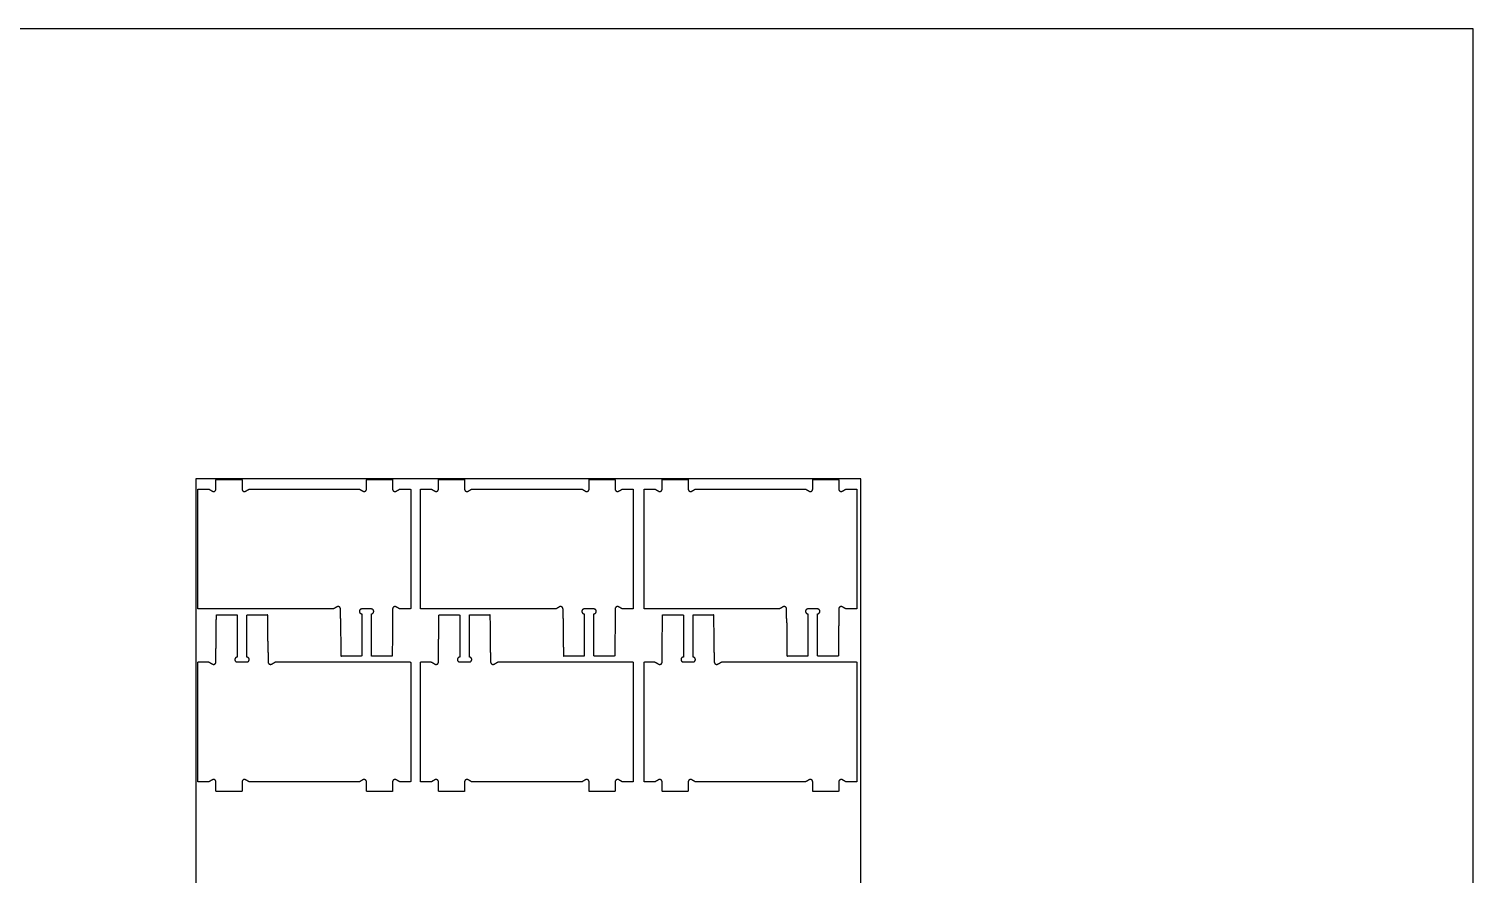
# Model space of a CAD drawing. Header units: millimetres. Extents: x -7898 to 5704, y -3753 to 2864.
# Drawn here: x 2990 to 5704, y 1275 to 2864 of the extents above; entities that cross this region are included whole.
import ezdxf

# ---------------------------------------------------------------- set-up
doc = ezdxf.new("R2010")
doc.units = ezdxf.units.MM
doc.header["$MEASUREMENT"] = 0
doc.layers.add('Default', color=18, linetype='Continuous', true_color=0x000000)
doc.layers.add('Layer 02', color=1, linetype='Continuous', true_color=0xff0000)

msp = doc.modelspace()

# ---------------------------------------------------------------- linework, layer by layer
at = {"layer": 'Default'}
for points, weights in [([(3341.3, 2015.5, -0.3), (3341.3, 2016.5, -0.3), (3342.3, 2016.5, -0.3)], [1, 0.707106781187, 1]), ([(3389.3, 2016.5, -0.3), (3390.3, 2016.5, -0.3), (3390.3, 2015.5, -0.3)], [1, 0.707106781185, 1]), ([(3624.3, 2015.5, -0.3), (3624.3, 2016.5, -0.3), (3625.3, 2016.5, -0.3)], [1, 0.707106781184, 1]), ([(3672.3, 2016.5, -0.3), (3673.3, 2016.5, -0.3), (3673.3, 2015.5, -0.3)], [1, 0.707106781186, 1]), ([(3759.6, 2015.5, -0.3), (3759.6, 2016.5, -0.3), (3760.6, 2016.5, -0.3)], [1, 0.707106781187, 1]), ([(3807.6, 2016.5, -0.3), (3808.6, 2016.5, -0.3), (3808.6, 2015.5, -0.3)], [1, 0.707106781185, 1]), ([(4042.6, 2015.5, -0.3), (4042.6, 2016.5, -0.3), (4043.6, 2016.5, -0.3)], [1, 0.707106781184, 1]), ([(4090.6, 2016.5, -0.3), (4091.6, 2016.5, -0.3), (4091.6, 2015.5, -0.3)], [1, 0.707106781186, 1]), ([(4179.9, 2015.5, -0.3), (4179.9, 2016.5, -0.3), (4180.9, 2016.5, -0.3)], [1, 0.707106781187, 1]), ([(4227.9, 2016.5, -0.3), (4228.9, 2016.5, -0.3), (4228.9, 2015.5, -0.3)], [1, 0.707106781185, 1]), ([(4462.9, 2015.5, -0.3), (4462.9, 2016.5, -0.3), (4463.9, 2016.5, -0.3)], [1, 0.707106781184, 1]), ([(4510.9, 2016.5, -0.3), (4511.9, 2016.5, -0.3), (4511.9, 2015.5, -0.3)], [1, 0.707106781186, 1]), ([(3307.3, 1997.5, -0.3), (3307.3, 1998.5, -0.3), (3308.3, 1998.5, -0.3)], [1, 0.707106781188, 1]), ([(3327.6, 1998.5, -0.3), (3327.8, 1998.5, -0.3), (3328.1, 1998.4, -0.3)], [1, 0.966019737263, 1]), ([(3403.6, 1998.4, -0.3), (3403.9, 1998.5, -0.3), (3404.1, 1998.5, -0.3)], [1, 0.966019746826, 1]), ([(3610.6, 1998.5, -0.3), (3610.8, 1998.5, -0.3), (3611.1, 1998.4, -0.3)], [1, 0.966019744166, 1]), ([(3686.6, 1998.4, -0.3), (3686.9, 1998.5, -0.3), (3687.1, 1998.5, -0.3)], [1, 0.966019736491, 1]), ([(3706.3, 1998.5, -0.3), (3707.3, 1998.5, -0.3), (3707.3, 1997.5, -0.3)], [1, 0.707106781186, 1]), ([(3725.6, 1997.5, -0.3), (3725.6, 1998.5, -0.3), (3726.6, 1998.5, -0.3)], [1, 0.707106781188, 1]), ([(3745.9, 1998.5, -0.3), (3746.1, 1998.5, -0.3), (3746.4, 1998.4, -0.3)], [1, 0.966019737263, 1]), ([(3821.9, 1998.4, -0.3), (3822.1, 1998.5, -0.3), (3822.4, 1998.5, -0.3)], [1, 0.966019746826, 1]), ([(4028.9, 1998.5, -0.3), (4029.1, 1998.5, -0.3), (4029.4, 1998.4, -0.3)], [1, 0.966019744166, 1]), ([(4104.9, 1998.4, -0.3), (4105.1, 1998.5, -0.3), (4105.4, 1998.5, -0.3)], [1, 0.966019736491, 1]), ([(4124.6, 1998.5, -0.3), (4125.6, 1998.5, -0.3), (4125.6, 1997.5, -0.3)], [1, 0.707106781186, 1]), ([(4145.9, 1997.5, -0.3), (4145.9, 1998.5, -0.3), (4146.9, 1998.5, -0.3)], [1, 0.707106781188, 1]), ([(4166.1, 1998.5, -0.3), (4166.4, 1998.5, -0.3), (4166.6, 1998.4, -0.3)], [1, 0.966019737263, 1]), ([(4242.2, 1998.4, -0.3), (4242.4, 1998.5, -0.3), (4242.7, 1998.5, -0.3)], [1, 0.966019746826, 1]), ([(4449.1, 1998.5, -0.3), (4449.4, 1998.5, -0.3), (4449.6, 1998.4, -0.3)], [1, 0.966019744166, 1]), ([(4525.2, 1998.4, -0.3), (4525.4, 1998.5, -0.3), (4525.7, 1998.5, -0.3)], [1, 0.966019736491, 1]), ([(4544.9, 1998.5, -0.3), (4545.9, 1998.5, -0.3), (4545.9, 1997.5, -0.3)], [1, 0.707106781186, 1]), ([(3308.3, 1773.1, -0.3), (3307.3, 1773.1, -0.3), (3307.3, 1774.1, -0.3)], [1, 0.707106781188, 1]), ([(3562.1, 1773.2, -0.3), (3561.8, 1773.1, -0.3), (3561.6, 1773.1, -0.3)], [1, 0.966019837693, 1]), ([(3687.1, 1773.1, -0.3), (3686.9, 1773.1, -0.3), (3686.6, 1773.2, -0.3)], [1, 0.966019825209, 1]), ([(3707.3, 1774.1, -0.3), (3707.3, 1773.1, -0.3), (3706.3, 1773.1, -0.3)], [1, 0.707106781187, 1]), ([(3726.6, 1773.1, -0.3), (3725.6, 1773.1, -0.3), (3725.6, 1774.1, -0.3)], [1, 0.707106781188, 1]), ([(3980.4, 1773.2, -0.3), (3980.1, 1773.1, -0.3), (3979.9, 1773.1, -0.3)], [1, 0.966019837693, 1]), ([(4105.4, 1773.1, -0.3), (4105.1, 1773.1, -0.3), (4104.9, 1773.2, -0.3)], [1, 0.966019825209, 1]), ([(4125.6, 1774.1, -0.3), (4125.6, 1773.1, -0.3), (4124.6, 1773.1, -0.3)], [1, 0.707106781187, 1]), ([(4146.9, 1773.1, -0.3), (4145.9, 1773.1, -0.3), (4145.9, 1774.1, -0.3)], [1, 0.707106781188, 1]), ([(4400.6, 1773.2, -0.3), (4400.4, 1773.1, -0.3), (4400.1, 1773.1, -0.3)], [1, 0.966019837693, 1]), ([(4525.7, 1773.1, -0.3), (4525.4, 1773.1, -0.3), (4525.2, 1773.2, -0.3)], [1, 0.966019825209, 1]), ([(4545.9, 1774.1, -0.3), (4545.9, 1773.1, -0.3), (4544.9, 1773.1, -0.3)], [1, 0.707106781187, 1]), ([(3342.1, 1761.2, -0.3), (3342.1, 1762.2, -0.3), (3343.1, 1762.2, -0.3)], [1, 0.710800209835, 1]), ([(3380.2, 1762.2, -0.3), (3381.2, 1762.2, -0.3), (3381.2, 1761.2, -0.3)], [1, 0.707107019605, 1]), ([(3399.5, 1761.2, -0.3), (3399.5, 1762.2, -0.3), (3400.5, 1762.2, -0.3)], [1, 0.707106781187, 1]), ([(3438.6, 1761.2, -0.3), (3438.6, 1762.2, -0.3), (3437.6, 1762.2, -0.3)], [1, 0.710800209832, 1]), ([(3614.7, 1764.1, -0.3), (3615.2, 1764, -0.3), (3615.2, 1763.6, -0.3)], [1, 0.741620063285, 1]), ([(3633.5, 1763.6, -0.3), (3633.5, 1764, -0.3), (3633.9, 1764.1, -0.3)], [1.00000032687, 0.741620244096, 1.00000045007]), ([(3760.4, 1761.2, -0.3), (3760.4, 1762.2, -0.3), (3761.4, 1762.2, -0.3)], [1, 0.710800209835, 1]), ([(3798.5, 1762.2, -0.3), (3799.5, 1762.2, -0.3), (3799.5, 1761.2, -0.3)], [1, 0.707107019605, 1]), ([(3817.8, 1761.2, -0.3), (3817.8, 1762.2, -0.3), (3818.8, 1762.2, -0.3)], [1, 0.707106781187, 1]), ([(3856.9, 1761.2, -0.3), (3856.9, 1762.2, -0.3), (3855.9, 1762.2, -0.3)], [1, 0.710800209832, 1]), ([(4033, 1764.1, -0.3), (4033.5, 1764, -0.3), (4033.5, 1763.6, -0.3)], [1, 0.741620063285, 1]), ([(4051.8, 1763.6, -0.3), (4051.8, 1764, -0.3), (4052.2, 1764.1, -0.3)], [1.00000032687, 0.741620244096, 1.00000045007]), ([(4180.6, 1761.2, -0.3), (4180.7, 1762.2, -0.3), (4181.6, 1762.2, -0.3)], [1, 0.710800209835, 1]), ([(4218.8, 1762.2, -0.3), (4219.8, 1762.2, -0.3), (4219.8, 1761.2, -0.3)], [1, 0.707107019605, 1]), ([(4238.1, 1761.2, -0.3), (4238.1, 1762.2, -0.3), (4239.1, 1762.2, -0.3)], [1, 0.707106781187, 1]), ([(4277.2, 1761.2, -0.3), (4277.2, 1762.2, -0.3), (4276.2, 1762.2, -0.3)], [1, 0.710800209832, 1]), ([(4453.3, 1764.1, -0.3), (4453.8, 1764, -0.3), (4453.8, 1763.6, -0.3)], [1, 0.741620063285, 1]), ([(4472.1, 1763.6, -0.3), (4472.1, 1764, -0.3), (4472.5, 1764.1, -0.3)], [1.00000032687, 0.741620244096, 1.00000045007]), ([(3576.1, 1685.3, -0.3), (3576.1, 1684.3, -0.3), (3577.1, 1684.3, -0.3)], [1, 0.710800209832, 1]), ([(3615.2, 1685.3, -0.3), (3615.2, 1684.3, -0.3), (3614.2, 1684.3, -0.3)], [1, 0.707106781187, 1]), ([(3634.5, 1684.3, -0.3), (3633.5, 1684.3, -0.3), (3633.5, 1685.3, -0.3)], [1, 0.707107019605, 1]), ([(3672.6, 1685.3, -0.3), (3672.6, 1684.3, -0.3), (3671.6, 1684.3, -0.3)], [1, 0.710800209835, 1]), ([(3994.4, 1685.3, -0.3), (3994.4, 1684.3, -0.3), (3995.4, 1684.3, -0.3)], [1, 0.710800209832, 1]), ([(4033.5, 1685.3, -0.3), (4033.5, 1684.3, -0.3), (4032.5, 1684.3, -0.3)], [1, 0.707106781187, 1]), ([(4052.8, 1684.3, -0.3), (4051.8, 1684.3, -0.3), (4051.8, 1685.3, -0.3)], [1, 0.707107019605, 1]), ([(4090.9, 1685.3, -0.3), (4090.9, 1684.3, -0.3), (4089.9, 1684.3, -0.3)], [1, 0.710800209835, 1]), ([(4414.6, 1685.3, -0.3), (4414.7, 1684.3, -0.3), (4415.6, 1684.3, -0.3)], [1, 0.710800209832, 1]), ([(4453.8, 1685.3, -0.3), (4453.8, 1684.3, -0.3), (4452.8, 1684.3, -0.3)], [1, 0.707106781187, 1]), ([(4473.1, 1684.3, -0.3), (4472.1, 1684.3, -0.3), (4472.1, 1685.3, -0.3)], [1, 0.707107019605, 1]), ([(4511.2, 1685.3, -0.3), (4511.2, 1684.3, -0.3), (4510.2, 1684.3, -0.3)], [1, 0.710800209835, 1]), ([(3307.3, 1672.4, -0.3), (3307.3, 1673.4, -0.3), (3308.3, 1673.4, -0.3)], [1, 0.707106781187, 1]), ([(3327.6, 1673.4, -0.3), (3327.8, 1673.4, -0.3), (3328.1, 1673.3, -0.3)], [1, 0.966019825209, 1]), ([(3381.2, 1682.9, -0.3), (3381.2, 1682.5, -0.3), (3380.7, 1682.4, -0.3)], [1.00000032687, 0.741620244096, 1.00000045007]), ([(3399.9, 1682.4, -0.3), (3399.5, 1682.5, -0.3), (3399.5, 1682.9, -0.3)], [1, 0.741620063285, 1]), ([(3452.6, 1673.3, -0.3), (3452.9, 1673.4, -0.3), (3453.1, 1673.4, -0.3)], [1, 0.966019837693, 1]), ([(3706.3, 1673.4, -0.3), (3707.3, 1673.4, -0.3), (3707.3, 1672.4, -0.3)], [1, 0.707106781188, 1]), ([(3725.6, 1672.4, -0.3), (3725.6, 1673.4, -0.3), (3726.6, 1673.4, -0.3)], [1, 0.707106781187, 1]), ([(3745.9, 1673.4, -0.3), (3746.1, 1673.4, -0.3), (3746.4, 1673.3, -0.3)], [1, 0.966019825209, 1]), ([(3799.5, 1682.9, -0.3), (3799.5, 1682.5, -0.3), (3799, 1682.4, -0.3)], [1.00000032687, 0.741620244096, 1.00000045007]), ([(3818.2, 1682.4, -0.3), (3817.8, 1682.5, -0.3), (3817.8, 1682.9, -0.3)], [1, 0.741620063285, 1]), ([(3870.9, 1673.3, -0.3), (3871.1, 1673.4, -0.3), (3871.4, 1673.4, -0.3)], [1, 0.966019837693, 1]), ([(4124.6, 1673.4, -0.3), (4125.6, 1673.4, -0.3), (4125.6, 1672.4, -0.3)], [1, 0.707106781188, 1]), ([(4145.9, 1672.4, -0.3), (4145.9, 1673.4, -0.3), (4146.9, 1673.4, -0.3)], [1, 0.707106781187, 1]), ([(4166.1, 1673.4, -0.3), (4166.4, 1673.4, -0.3), (4166.6, 1673.3, -0.3)], [1, 0.966019825209, 1]), ([(4219.8, 1682.9, -0.3), (4219.8, 1682.5, -0.3), (4219.3, 1682.4, -0.3)], [1.00000032687, 0.741620244096, 1.00000045007]), ([(4238.5, 1682.4, -0.3), (4238.1, 1682.5, -0.3), (4238.1, 1682.9, -0.3)], [1, 0.741620063285, 1]), ([(4291.2, 1673.3, -0.3), (4291.4, 1673.4, -0.3), (4291.7, 1673.4, -0.3)], [1, 0.966019837693, 1]), ([(4544.9, 1673.4, -0.3), (4545.9, 1673.4, -0.3), (4545.9, 1672.4, -0.3)], [1, 0.707106781188, 1]), ([(3308.3, 1448, -0.3), (3307.3, 1448, -0.3), (3307.3, 1449, -0.3)], [1, 0.707106781186, 1]), ([(3328.1, 1448.1, -0.3), (3327.8, 1448, -0.3), (3327.6, 1448, -0.3)], [1, 0.966019736491, 1]), ([(3404.1, 1448, -0.3), (3403.9, 1448, -0.3), (3403.6, 1448.1, -0.3)], [1, 0.966019744166, 1]), ([(3611.1, 1448.1, -0.3), (3610.8, 1448, -0.3), (3610.6, 1448, -0.3)], [1, 0.966019746826, 1]), ([(3687.1, 1448, -0.3), (3686.9, 1448, -0.3), (3686.6, 1448.1, -0.3)], [1, 0.966019737263, 1]), ([(3707.3, 1449, -0.3), (3707.3, 1448, -0.3), (3706.3, 1448, -0.3)], [1, 0.707106781188, 1]), ([(3726.6, 1448, -0.3), (3725.6, 1448, -0.3), (3725.6, 1449, -0.3)], [1, 0.707106781186, 1]), ([(3746.4, 1448.1, -0.3), (3746.1, 1448, -0.3), (3745.9, 1448, -0.3)], [1, 0.966019736491, 1]), ([(3822.4, 1448, -0.3), (3822.1, 1448, -0.3), (3821.9, 1448.1, -0.3)], [1, 0.966019744166, 1]), ([(4029.4, 1448.1, -0.3), (4029.1, 1448, -0.3), (4028.9, 1448, -0.3)], [1, 0.966019746826, 1]), ([(4105.4, 1448, -0.3), (4105.1, 1448, -0.3), (4104.9, 1448.1, -0.3)], [1, 0.966019737263, 1]), ([(4125.6, 1449, -0.3), (4125.6, 1448, -0.3), (4124.6, 1448, -0.3)], [1, 0.707106781188, 1]), ([(4146.9, 1448, -0.3), (4145.9, 1448, -0.3), (4145.9, 1449, -0.3)], [1, 0.707106781186, 1]), ([(4166.6, 1448.1, -0.3), (4166.4, 1448, -0.3), (4166.1, 1448, -0.3)], [1, 0.966019736491, 1]), ([(4242.7, 1448, -0.3), (4242.4, 1448, -0.3), (4242.2, 1448.1, -0.3)], [1, 0.966019744166, 1]), ([(4449.6, 1448.1, -0.3), (4449.4, 1448, -0.3), (4449.1, 1448, -0.3)], [1, 0.966019746826, 1]), ([(4525.7, 1448, -0.3), (4525.4, 1448, -0.3), (4525.2, 1448.1, -0.3)], [1, 0.966019737263, 1]), ([(4545.9, 1449, -0.3), (4545.9, 1448, -0.3), (4544.9, 1448, -0.3)], [1, 0.707106781188, 1]), ([(3342.3, 1430, -0.3), (3341.3, 1430, -0.3), (3341.3, 1431, -0.3)], [1, 0.707106781186, 1]), ([(3390.3, 1431, -0.3), (3390.3, 1430, -0.3), (3389.3, 1430, -0.3)], [1, 0.707106781184, 1]), ([(3625.3, 1430, -0.3), (3624.3, 1430, -0.3), (3624.3, 1431, -0.3)], [1, 0.707106781185, 1]), ([(3673.3, 1431, -0.3), (3673.3, 1430, -0.3), (3672.3, 1430, -0.3)], [1, 0.707106781187, 1]), ([(3760.6, 1430, -0.3), (3759.6, 1430, -0.3), (3759.6, 1431, -0.3)], [1, 0.707106781186, 1]), ([(3808.6, 1431, -0.3), (3808.6, 1430, -0.3), (3807.6, 1430, -0.3)], [1, 0.707106781184, 1]), ([(4043.6, 1430, -0.3), (4042.6, 1430, -0.3), (4042.6, 1431, -0.3)], [1, 0.707106781185, 1]), ([(4091.6, 1431, -0.3), (4091.6, 1430, -0.3), (4090.6, 1430, -0.3)], [1, 0.707106781187, 1]), ([(4180.9, 1430, -0.3), (4179.9, 1430, -0.3), (4179.9, 1431, -0.3)], [1, 0.707106781186, 1]), ([(4228.9, 1431, -0.3), (4228.9, 1430, -0.3), (4227.9, 1430, -0.3)], [1, 0.707106781184, 1]), ([(4463.9, 1430, -0.3), (4462.9, 1430, -0.3), (4462.9, 1431, -0.3)], [1, 0.707106781185, 1]), ([(4511.9, 1431, -0.3), (4511.9, 1430, -0.3), (4510.9, 1430, -0.3)], [1, 0.707106781187, 1])]:
    msp.add_rational_spline(points, weights, degree=2, dxfattribs=at)
for points in [[(3341.3, 1998.5, -0.3), (3341.3, 2007, -0.3), (3341.3, 2015.5, -0.3)], [(3342.3, 2016.5, -0.3), (3365.8, 2016.5, -0.3), (3389.3, 2016.5, -0.3)], [(3390.3, 2015.5, -0.3), (3390.3, 2007, -0.3), (3390.3, 1998.5, -0.3)], [(3624.3, 1998.5, -0.3), (3624.3, 2007, -0.3), (3624.3, 2015.5, -0.3)], [(3625.3, 2016.5, -0.3), (3648.8, 2016.5, -0.3), (3672.3, 2016.5, -0.3)], [(3673.3, 2015.5, -0.3), (3673.3, 2007, -0.3), (3673.3, 1998.5, -0.3)], [(3759.6, 1998.5, -0.3), (3759.6, 2007, -0.3), (3759.6, 2015.5, -0.3)], [(3760.6, 2016.5, -0.3), (3784.1, 2016.5, -0.3), (3807.6, 2016.5, -0.3)], [(3808.6, 2015.5, -0.3), (3808.6, 2007, -0.3), (3808.6, 1998.5, -0.3)], [(4042.6, 1998.5, -0.3), (4042.6, 2007, -0.3), (4042.6, 2015.5, -0.3)], [(4043.6, 2016.5, -0.3), (4067.1, 2016.5, -0.3), (4090.6, 2016.5, -0.3)], [(4091.6, 2015.5, -0.3), (4091.6, 2007, -0.3), (4091.6, 1998.5, -0.3)], [(4179.9, 1998.5, -0.3), (4179.9, 2007, -0.3), (4179.9, 2015.5, -0.3)], [(4180.9, 2016.5, -0.3), (4204.4, 2016.5, -0.3), (4227.9, 2016.5, -0.3)], [(4228.9, 2015.5, -0.3), (4228.9, 2007, -0.3), (4228.9, 1998.5, -0.3)], [(4462.9, 1998.5, -0.3), (4462.9, 2007, -0.3), (4462.9, 2015.5, -0.3)], [(4463.9, 2016.5, -0.3), (4487.4, 2016.5, -0.3), (4510.9, 2016.5, -0.3)], [(4511.9, 2015.5, -0.3), (4511.9, 2007, -0.3), (4511.9, 1998.5, -0.3)], [(3307.3, 1774.1, -0.3), (3307.3, 1885.8, -0.3), (3307.3, 1997.5, -0.3)], [(3308.3, 1998.5, -0.3), (3318, 1998.5, -0.3), (3327.6, 1998.5, -0.3)], [(3328.1, 1998.4, -0.3), (3331.3, 1996.5, -0.3), (3334.6, 1994.6, -0.3)], [(3397.1, 1994.6, -0.3), (3400.4, 1996.5, -0.3), (3403.6, 1998.4, -0.3)], [(3404.1, 1998.5, -0.3), (3507.3, 1998.5, -0.3), (3610.6, 1998.5, -0.3)], [(3611.1, 1998.4, -0.3), (3614.3, 1996.5, -0.3), (3617.6, 1994.6, -0.3)], [(3680.1, 1994.6, -0.3), (3683.4, 1996.5, -0.3), (3686.6, 1998.4, -0.3)], [(3687.1, 1998.5, -0.3), (3696.7, 1998.5, -0.3), (3706.3, 1998.5, -0.3)], [(3707.3, 1997.5, -0.3), (3707.3, 1885.8, -0.3), (3707.3, 1774.1, -0.3)], [(3725.6, 1774.1, -0.3), (3725.6, 1885.8, -0.3), (3725.6, 1997.5, -0.3)], [(3726.6, 1998.5, -0.3), (3736.2, 1998.5, -0.3), (3745.9, 1998.5, -0.3)], [(3746.4, 1998.4, -0.3), (3749.6, 1996.5, -0.3), (3752.9, 1994.6, -0.3)], [(3815.4, 1994.6, -0.3), (3818.6, 1996.5, -0.3), (3821.9, 1998.4, -0.3)], [(3822.4, 1998.5, -0.3), (3925.6, 1998.5, -0.3), (4028.9, 1998.5, -0.3)], [(4029.4, 1998.4, -0.3), (4032.6, 1996.5, -0.3), (4035.9, 1994.6, -0.3)], [(4098.4, 1994.6, -0.3), (4101.6, 1996.5, -0.3), (4104.9, 1998.4, -0.3)], [(4105.4, 1998.5, -0.3), (4115, 1998.5, -0.3), (4124.6, 1998.5, -0.3)], [(4125.6, 1997.5, -0.3), (4125.6, 1885.8, -0.3), (4125.6, 1774.1, -0.3)], [(4145.9, 1774.1, -0.3), (4145.9, 1885.8, -0.3), (4145.9, 1997.5, -0.3)], [(4146.9, 1998.5, -0.3), (4156.5, 1998.5, -0.3), (4166.1, 1998.5, -0.3)], [(4166.6, 1998.4, -0.3), (4169.9, 1996.5, -0.3), (4173.2, 1994.6, -0.3)], [(4235.7, 1994.6, -0.3), (4238.9, 1996.5, -0.3), (4242.2, 1998.4, -0.3)], [(4242.7, 1998.5, -0.3), (4345.9, 1998.5, -0.3), (4449.1, 1998.5, -0.3)], [(4449.6, 1998.4, -0.3), (4452.9, 1996.5, -0.3), (4456.2, 1994.6, -0.3)], [(4518.7, 1994.6, -0.3), (4521.9, 1996.5, -0.3), (4525.2, 1998.4, -0.3)], [(4525.7, 1998.5, -0.3), (4535.3, 1998.5, -0.3), (4544.9, 1998.5, -0.3)], [(4545.9, 1997.5, -0.3), (4545.9, 1885.8, -0.3), (4545.9, 1774.1, -0.3)], [(3561.6, 1773.1, -0.3), (3435, 1773.1, -0.3), (3308.3, 1773.1, -0.3)], [(3568.6, 1777, -0.3), (3565.3, 1775.1, -0.3), (3562.1, 1773.2, -0.3)], [(3575.3, 1755.1, -0.3), (3575.3, 1764.1, -0.3), (3575.3, 1773.1, -0.3)], [(3633.3, 1773.1, -0.3), (3624.3, 1773.1, -0.3), (3615.3, 1773.1, -0.3)], [(3686.6, 1773.2, -0.3), (3683.4, 1775.1, -0.3), (3680.1, 1777, -0.3)], [(3706.3, 1773.1, -0.3), (3696.7, 1773.1, -0.3), (3687.1, 1773.1, -0.3)], [(3979.9, 1773.1, -0.3), (3853.2, 1773.1, -0.3), (3726.6, 1773.1, -0.3)], [(3986.9, 1777, -0.3), (3983.6, 1775.1, -0.3), (3980.4, 1773.2, -0.3)], [(3993.6, 1755.1, -0.3), (3993.6, 1764.1, -0.3), (3993.6, 1773.1, -0.3)], [(4051.6, 1773.1, -0.3), (4042.6, 1773.1, -0.3), (4033.6, 1773.1, -0.3)], [(4104.9, 1773.2, -0.3), (4101.6, 1775.1, -0.3), (4098.4, 1777, -0.3)], [(4124.6, 1773.1, -0.3), (4115, 1773.1, -0.3), (4105.4, 1773.1, -0.3)], [(4400.1, 1773.1, -0.3), (4273.5, 1773.1, -0.3), (4146.9, 1773.1, -0.3)], [(4407.2, 1777, -0.3), (4403.9, 1775.1, -0.3), (4400.6, 1773.2, -0.3)], [(4413.9, 1755.1, -0.3), (4413.9, 1764.1, -0.3), (4413.9, 1773.1, -0.3)], [(4471.9, 1773.1, -0.3), (4462.9, 1773.1, -0.3), (4453.9, 1773.1, -0.3)], [(4525.2, 1773.2, -0.3), (4521.9, 1775.1, -0.3), (4518.7, 1777, -0.3)], [(4544.9, 1773.1, -0.3), (4535.3, 1773.1, -0.3), (4525.7, 1773.1, -0.3)], [(3341.3, 1691.4, -0.3), (3341.7, 1726.3, -0.3), (3342.1, 1761.2, -0.3)], [(3343.1, 1762.2, -0.3), (3361.6, 1762.2, -0.3), (3380.2, 1762.2, -0.3)], [(3381.2, 1761.2, -0.3), (3381.2, 1722, -0.3), (3381.2, 1682.9, -0.3)], [(3399.5, 1682.9, -0.3), (3399.5, 1722, -0.3), (3399.5, 1761.2, -0.3)], [(3400.5, 1762.2, -0.3), (3419.1, 1762.2, -0.3), (3437.6, 1762.2, -0.3)], [(3439.3, 1691.4, -0.3), (3439, 1726.3, -0.3), (3438.6, 1761.2, -0.3)], [(3575.3, 1755.1, -0.3), (3575.7, 1720.2, -0.3), (3576.1, 1685.3, -0.3)], [(3615.2, 1763.6, -0.3), (3615.2, 1724.5, -0.3), (3615.2, 1685.3, -0.3)], [(3633.5, 1685.3, -0.3), (3633.5, 1724.5, -0.3), (3633.5, 1763.6, -0.3)], [(3673.3, 1755.1, -0.3), (3673, 1720.2, -0.3), (3672.6, 1685.3, -0.3)], [(3759.6, 1691.4, -0.3), (3760, 1726.3, -0.3), (3760.4, 1761.2, -0.3)], [(3761.4, 1762.2, -0.3), (3779.9, 1762.2, -0.3), (3798.5, 1762.2, -0.3)], [(3799.5, 1761.2, -0.3), (3799.5, 1722, -0.3), (3799.5, 1682.9, -0.3)], [(3817.8, 1682.9, -0.3), (3817.8, 1722, -0.3), (3817.8, 1761.2, -0.3)], [(3818.8, 1762.2, -0.3), (3837.3, 1762.2, -0.3), (3855.9, 1762.2, -0.3)], [(3857.6, 1691.4, -0.3), (3857.3, 1726.3, -0.3), (3856.9, 1761.2, -0.3)], [(3993.6, 1755.1, -0.3), (3994, 1720.2, -0.3), (3994.4, 1685.3, -0.3)], [(4033.5, 1763.6, -0.3), (4033.5, 1724.5, -0.3), (4033.5, 1685.3, -0.3)], [(4051.8, 1685.3, -0.3), (4051.8, 1724.5, -0.3), (4051.8, 1763.6, -0.3)], [(4091.6, 1755.1, -0.3), (4091.3, 1720.2, -0.3), (4090.9, 1685.3, -0.3)], [(4179.9, 1691.4, -0.3), (4180.3, 1726.3, -0.3), (4180.6, 1761.2, -0.3)], [(4181.6, 1762.2, -0.3), (4200.2, 1762.2, -0.3), (4218.8, 1762.2, -0.3)], [(4219.8, 1761.2, -0.3), (4219.8, 1722, -0.3), (4219.8, 1682.9, -0.3)], [(4238.1, 1682.9, -0.3), (4238.1, 1722, -0.3), (4238.1, 1761.2, -0.3)], [(4239.1, 1762.2, -0.3), (4257.6, 1762.2, -0.3), (4276.2, 1762.2, -0.3)], [(4277.9, 1691.4, -0.3), (4277.5, 1726.3, -0.3), (4277.2, 1761.2, -0.3)], [(4413.9, 1755.1, -0.3), (4414.3, 1720.2, -0.3), (4414.6, 1685.3, -0.3)], [(4453.8, 1763.6, -0.3), (4453.8, 1724.5, -0.3), (4453.8, 1685.3, -0.3)], [(4472.1, 1685.3, -0.3), (4472.1, 1724.5, -0.3), (4472.1, 1763.6, -0.3)], [(4511.9, 1755.1, -0.3), (4511.5, 1720.2, -0.3), (4511.2, 1685.3, -0.3)], [(3439.3, 1691.4, -0.3), (3439.3, 1682.4, -0.3), (3439.3, 1673.4, -0.3)], [(3614.2, 1684.3, -0.3), (3595.6, 1684.3, -0.3), (3577.1, 1684.3, -0.3)], [(3671.6, 1684.3, -0.3), (3653.1, 1684.3, -0.3), (3634.5, 1684.3, -0.3)], [(3857.6, 1691.4, -0.3), (3857.6, 1682.4, -0.3), (3857.6, 1673.4, -0.3)], [(4032.5, 1684.3, -0.3), (4013.9, 1684.3, -0.3), (3995.4, 1684.3, -0.3)], [(4089.9, 1684.3, -0.3), (4071.3, 1684.3, -0.3), (4052.8, 1684.3, -0.3)], [(4277.9, 1691.4, -0.3), (4277.9, 1682.4, -0.3), (4277.9, 1673.4, -0.3)], [(4452.8, 1684.3, -0.3), (4434.2, 1684.3, -0.3), (4415.6, 1684.3, -0.3)], [(4510.2, 1684.3, -0.3), (4491.6, 1684.3, -0.3), (4473.1, 1684.3, -0.3)], [(3307.3, 1449, -0.3), (3307.3, 1560.7, -0.3), (3307.3, 1672.4, -0.3)], [(3308.3, 1673.4, -0.3), (3318, 1673.4, -0.3), (3327.6, 1673.4, -0.3)], [(3328.1, 1673.3, -0.3), (3331.3, 1671.4, -0.3), (3334.6, 1669.5, -0.3)], [(3381.3, 1673.4, -0.3), (3390.3, 1673.4, -0.3), (3399.3, 1673.4, -0.3)], [(3446.1, 1669.5, -0.3), (3449.4, 1671.4, -0.3), (3452.6, 1673.3, -0.3)], [(3453.1, 1673.4, -0.3), (3579.7, 1673.4, -0.3), (3706.3, 1673.4, -0.3)], [(3707.3, 1672.4, -0.3), (3707.3, 1560.7, -0.3), (3707.3, 1449, -0.3)], [(3725.6, 1449, -0.3), (3725.6, 1560.7, -0.3), (3725.6, 1672.4, -0.3)], [(3726.6, 1673.4, -0.3), (3736.2, 1673.4, -0.3), (3745.9, 1673.4, -0.3)], [(3746.4, 1673.3, -0.3), (3749.6, 1671.4, -0.3), (3752.9, 1669.5, -0.3)], [(3799.6, 1673.4, -0.3), (3808.6, 1673.4, -0.3), (3817.6, 1673.4, -0.3)], [(3864.4, 1669.5, -0.3), (3867.6, 1671.4, -0.3), (3870.9, 1673.3, -0.3)], [(3871.4, 1673.4, -0.3), (3998, 1673.4, -0.3), (4124.6, 1673.4, -0.3)], [(4125.6, 1672.4, -0.3), (4125.6, 1560.7, -0.3), (4125.6, 1449, -0.3)], [(4145.9, 1449, -0.3), (4145.9, 1560.7, -0.3), (4145.9, 1672.4, -0.3)], [(4146.9, 1673.4, -0.3), (4156.5, 1673.4, -0.3), (4166.1, 1673.4, -0.3)], [(4166.6, 1673.3, -0.3), (4169.9, 1671.4, -0.3), (4173.2, 1669.5, -0.3)], [(4219.9, 1673.4, -0.3), (4228.9, 1673.4, -0.3), (4237.9, 1673.4, -0.3)], [(4284.7, 1669.5, -0.3), (4287.9, 1671.4, -0.3), (4291.2, 1673.3, -0.3)], [(4291.7, 1673.4, -0.3), (4418.3, 1673.4, -0.3), (4544.9, 1673.4, -0.3)], [(4545.9, 1672.4, -0.3), (4545.9, 1560.7, -0.3), (4545.9, 1449, -0.3)], [(3327.6, 1448, -0.3), (3318, 1448, -0.3), (3308.3, 1448, -0.3)], [(3334.6, 1451.9, -0.3), (3331.3, 1450, -0.3), (3328.1, 1448.1, -0.3)], [(3341.3, 1431, -0.3), (3341.3, 1439.5, -0.3), (3341.3, 1448, -0.3)], [(3390.3, 1448, -0.3), (3390.3, 1439.5, -0.3), (3390.3, 1431, -0.3)], [(3403.6, 1448.1, -0.3), (3400.4, 1450, -0.3), (3397.1, 1451.9, -0.3)], [(3610.6, 1448, -0.3), (3507.3, 1448, -0.3), (3404.1, 1448, -0.3)], [(3617.6, 1451.9, -0.3), (3614.3, 1450, -0.3), (3611.1, 1448.1, -0.3)], [(3624.3, 1431, -0.3), (3624.3, 1439.5, -0.3), (3624.3, 1448, -0.3)], [(3673.3, 1448, -0.3), (3673.3, 1439.5, -0.3), (3673.3, 1431, -0.3)], [(3686.6, 1448.1, -0.3), (3683.4, 1450, -0.3), (3680.1, 1451.9, -0.3)], [(3706.3, 1448, -0.3), (3696.7, 1448, -0.3), (3687.1, 1448, -0.3)], [(3745.9, 1448, -0.3), (3736.2, 1448, -0.3), (3726.6, 1448, -0.3)], [(3752.9, 1451.9, -0.3), (3749.6, 1450, -0.3), (3746.4, 1448.1, -0.3)], [(3759.6, 1431, -0.3), (3759.6, 1439.5, -0.3), (3759.6, 1448, -0.3)], [(3808.6, 1448, -0.3), (3808.6, 1439.5, -0.3), (3808.6, 1431, -0.3)], [(3821.9, 1448.1, -0.3), (3818.6, 1450, -0.3), (3815.4, 1451.9, -0.3)], [(4028.9, 1448, -0.3), (3925.6, 1448, -0.3), (3822.4, 1448, -0.3)], [(4035.9, 1451.9, -0.3), (4032.6, 1450, -0.3), (4029.4, 1448.1, -0.3)], [(4042.6, 1431, -0.3), (4042.6, 1439.5, -0.3), (4042.6, 1448, -0.3)], [(4091.6, 1448, -0.3), (4091.6, 1439.5, -0.3), (4091.6, 1431, -0.3)], [(4104.9, 1448.1, -0.3), (4101.6, 1450, -0.3), (4098.4, 1451.9, -0.3)], [(4124.6, 1448, -0.3), (4115, 1448, -0.3), (4105.4, 1448, -0.3)], [(4166.1, 1448, -0.3), (4156.5, 1448, -0.3), (4146.9, 1448, -0.3)], [(4173.2, 1451.9, -0.3), (4169.9, 1450, -0.3), (4166.6, 1448.1, -0.3)], [(4179.9, 1431, -0.3), (4179.9, 1439.5, -0.3), (4179.9, 1448, -0.3)], [(4228.9, 1448, -0.3), (4228.9, 1439.5, -0.3), (4228.9, 1431, -0.3)], [(4242.2, 1448.1, -0.3), (4238.9, 1450, -0.3), (4235.7, 1451.9, -0.3)], [(4449.1, 1448, -0.3), (4345.9, 1448, -0.3), (4242.7, 1448, -0.3)], [(4456.2, 1451.9, -0.3), (4452.9, 1450, -0.3), (4449.6, 1448.1, -0.3)], [(4462.9, 1431, -0.3), (4462.9, 1439.5, -0.3), (4462.9, 1448, -0.3)], [(4511.9, 1448, -0.3), (4511.9, 1439.5, -0.3), (4511.9, 1431, -0.3)], [(4525.2, 1448.1, -0.3), (4521.9, 1450, -0.3), (4518.7, 1451.9, -0.3)], [(4544.9, 1448, -0.3), (4535.3, 1448, -0.3), (4525.7, 1448, -0.3)], [(3389.3, 1430, -0.3), (3365.8, 1430, -0.3), (3342.3, 1430, -0.3)], [(3672.3, 1430, -0.3), (3648.8, 1430, -0.3), (3625.3, 1430, -0.3)], [(3807.6, 1430, -0.3), (3784.1, 1430, -0.3), (3760.6, 1430, -0.3)], [(4090.6, 1430, -0.3), (4067.1, 1430, -0.3), (4043.6, 1430, -0.3)], [(4227.9, 1430, -0.3), (4204.4, 1430, -0.3), (4180.9, 1430, -0.3)], [(4510.9, 1430, -0.3), (4487.4, 1430, -0.3), (4463.9, 1430, -0.3)]]:
    msp.add_open_spline(points, degree=2, dxfattribs=at)
for points, weights, knots in [([(3334.6, 1994.6, -0.3), (3336.8, 1993.3, -0.3), (3339.1, 1994.6, -0.3), (3341.3, 1995.9, -0.3), (3341.3, 1998.5, -0.3)], [1, 0.866115967044, 1, 0.866115967044, 1], [3053.643488, 3053.643488, 3053.643488, 3058.354248, 3058.354248, 3063.065009, 3063.065009, 3063.065009]), ([(3390.3, 1998.5, -0.3), (3390.3, 1995.9, -0.3), (3392.6, 1994.6, -0.3), (3394.8, 1993.3, -0.3), (3397.1, 1994.6, -0.3)], [1, 0.866115967044, 1, 0.866115967044, 1], [3179.206602, 3179.206602, 3179.206602, 3183.917362, 3183.917362, 3188.628122, 3188.628122, 3188.628122]), ([(3617.6, 1994.6, -0.3), (3619.8, 1993.3, -0.3), (3622.1, 1994.6, -0.3), (3624.3, 1995.9, -0.3), (3624.3, 1998.5, -0.3)], [1, 0.866115967044, 1, 0.866115967044, 1], [3292.040205, 3292.040205, 3292.040205, 3296.750966, 3296.750966, 3301.461726, 3301.461726, 3301.461726]), ([(3673.3, 1998.5, -0.3), (3673.3, 1995.9, -0.3), (3675.6, 1994.6, -0.3), (3677.8, 1993.3, -0.3), (3680.1, 1994.6, -0.3)], [1, 0.866115959578, 1, 0.866115959578, 1], [3417.603319, 3417.603319, 3417.603319, 3422.31408, 3422.31408, 3427.02484, 3427.02484, 3427.02484]), ([(3752.9, 1994.6, -0.3), (3755.1, 1993.3, -0.3), (3757.4, 1994.6, -0.3), (3759.6, 1995.9, -0.3), (3759.6, 1998.5, -0.3)], [1, 0.866115967044, 1, 0.866115967044, 1], [3053.643488, 3053.643488, 3053.643488, 3058.354248, 3058.354248, 3063.065009, 3063.065009, 3063.065009]), ([(3808.6, 1998.5, -0.3), (3808.6, 1995.9, -0.3), (3810.9, 1994.6, -0.3), (3813.1, 1993.3, -0.3), (3815.4, 1994.6, -0.3)], [1, 0.866115967044, 1, 0.866115967044, 1], [3179.206602, 3179.206602, 3179.206602, 3183.917362, 3183.917362, 3188.628122, 3188.628122, 3188.628122]), ([(4035.9, 1994.6, -0.3), (4038.1, 1993.3, -0.3), (4040.4, 1994.6, -0.3), (4042.6, 1995.9, -0.3), (4042.6, 1998.5, -0.3)], [1, 0.866115967044, 1, 0.866115967044, 1], [3292.040205, 3292.040205, 3292.040205, 3296.750966, 3296.750966, 3301.461726, 3301.461726, 3301.461726]), ([(4091.6, 1998.5, -0.3), (4091.6, 1995.9, -0.3), (4093.9, 1994.6, -0.3), (4096.1, 1993.3, -0.3), (4098.4, 1994.6, -0.3)], [1, 0.866115959578, 1, 0.866115959578, 1], [3417.603319, 3417.603319, 3417.603319, 3422.31408, 3422.31408, 3427.02484, 3427.02484, 3427.02484]), ([(4173.2, 1994.6, -0.3), (4175.4, 1993.3, -0.3), (4177.7, 1994.6, -0.3), (4179.9, 1995.9, -0.3), (4179.9, 1998.5, -0.3)], [1, 0.866115967044, 1, 0.866115967044, 1], [3053.643488, 3053.643488, 3053.643488, 3058.354248, 3058.354248, 3063.065009, 3063.065009, 3063.065009]), ([(4228.9, 1998.5, -0.3), (4228.9, 1995.9, -0.3), (4231.2, 1994.6, -0.3), (4233.4, 1993.3, -0.3), (4235.7, 1994.6, -0.3)], [1, 0.866115967044, 1, 0.866115967044, 1], [3179.206602, 3179.206602, 3179.206602, 3183.917362, 3183.917362, 3188.628122, 3188.628122, 3188.628122]), ([(4456.2, 1994.6, -0.3), (4458.4, 1993.3, -0.3), (4460.7, 1994.6, -0.3), (4462.9, 1995.9, -0.3), (4462.9, 1998.5, -0.3)], [1, 0.866115967044, 1, 0.866115967044, 1], [3292.040205, 3292.040205, 3292.040205, 3296.750966, 3296.750966, 3301.461726, 3301.461726, 3301.461726]), ([(4511.9, 1998.5, -0.3), (4511.9, 1995.9, -0.3), (4514.2, 1994.6, -0.3), (4516.4, 1993.3, -0.3), (4518.7, 1994.6, -0.3)], [1, 0.866115959578, 1, 0.866115959578, 1], [3417.603319, 3417.603319, 3417.603319, 3422.31408, 3422.31408, 3427.02484, 3427.02484, 3427.02484]), ([(3575.3, 1773.1, -0.3), (3575.3, 1775.7, -0.3), (3573.1, 1777, -0.3), (3570.8, 1778.3, -0.3), (3568.6, 1777, -0.3)], [1, 0.866115967044, 1, 0.866115967044, 1], [2528.862114, 2528.862114, 2528.862114, 2533.572874, 2533.572874, 2538.283635, 2538.283635, 2538.283635]), ([(3615.3, 1773.1, -0.3), (3610.8, 1773.1, -0.3), (3610.8, 1768.6, -0.3), (3610.8, 1764.5, -0.3), (3614.7, 1764.1, -0.3)], [1.03934555249, 0.734928288159, 1.03934555249, 0.756069053245, 1.00000033376], [2316.209687, 2316.209687, 2316.209687, 2323.278271, 2323.278271, 2329.855966, 2329.855966, 2329.855966]), ([(3633.9, 1764.1, -0.3), (3637.8, 1764.5, -0.3), (3637.8, 1768.6, -0.3), (3637.8, 1773.1, -0.3), (3633.3, 1773.1, -0.3)], [1.00000045007, 0.756068985707, 1.03934555249, 0.734928288159, 1.03934555249], [2284.563408, 2284.563408, 2284.563408, 2291.141104, 2291.141104, 2298.209687, 2298.209687, 2298.209687]), ([(3680.1, 1777, -0.3), (3677.8, 1778.3, -0.3), (3675.6, 1777, -0.3), (3673.3, 1775.7, -0.3), (3673.3, 1773.1, -0.3)], [1.0000001668, 0.866116312938, 1.00000039071, 0.866116232904, 1.00000032687], [3793.551812, 3793.551812, 3793.551812, 3798.262571, 3798.262571, 3802.973332, 3802.973332, 3802.973332]), ([(3993.6, 1773.1, -0.3), (3993.6, 1775.7, -0.3), (3991.4, 1777, -0.3), (3989.1, 1778.3, -0.3), (3986.9, 1777, -0.3)], [1, 0.866115967044, 1, 0.866115967044, 1], [2528.862114, 2528.862114, 2528.862114, 2533.572874, 2533.572874, 2538.283635, 2538.283635, 2538.283635]), ([(4033.6, 1773.1, -0.3), (4029.1, 1773.1, -0.3), (4029.1, 1768.6, -0.3), (4029.1, 1764.5, -0.3), (4033, 1764.1, -0.3)], [1.03934555249, 0.734928288159, 1.03934555249, 0.756069053245, 1.00000033376], [2316.209687, 2316.209687, 2316.209687, 2323.278271, 2323.278271, 2329.855966, 2329.855966, 2329.855966]), ([(4052.2, 1764.1, -0.3), (4056.1, 1764.5, -0.3), (4056.1, 1768.6, -0.3), (4056.1, 1773.1, -0.3), (4051.6, 1773.1, -0.3)], [1.00000045007, 0.756068985707, 1.03934555249, 0.734928288159, 1.03934555249], [2284.563408, 2284.563408, 2284.563408, 2291.141104, 2291.141104, 2298.209687, 2298.209687, 2298.209687]), ([(4098.4, 1777, -0.3), (4096.1, 1778.3, -0.3), (4093.9, 1777, -0.3), (4091.6, 1775.7, -0.3), (4091.6, 1773.1, -0.3)], [1.0000001668, 0.866116312938, 1.00000039071, 0.866116232904, 1.00000032687], [3793.551812, 3793.551812, 3793.551812, 3798.262571, 3798.262571, 3802.973332, 3802.973332, 3802.973332]), ([(4413.9, 1773.1, -0.3), (4413.9, 1775.7, -0.3), (4411.7, 1777, -0.3), (4409.4, 1778.3, -0.3), (4407.2, 1777, -0.3)], [1, 0.866115967044, 1, 0.866115967044, 1], [2528.862114, 2528.862114, 2528.862114, 2533.572874, 2533.572874, 2538.283635, 2538.283635, 2538.283635]), ([(4453.9, 1773.1, -0.3), (4449.4, 1773.1, -0.3), (4449.4, 1768.6, -0.3), (4449.4, 1764.5, -0.3), (4453.3, 1764.1, -0.3)], [1.03934555249, 0.734928288159, 1.03934555249, 0.756069053245, 1.00000033376], [2316.209687, 2316.209687, 2316.209687, 2323.278271, 2323.278271, 2329.855966, 2329.855966, 2329.855966]), ([(4472.5, 1764.1, -0.3), (4476.4, 1764.5, -0.3), (4476.4, 1768.6, -0.3), (4476.4, 1773.1, -0.3), (4471.9, 1773.1, -0.3)], [1.00000045007, 0.756068985707, 1.03934555249, 0.734928288159, 1.03934555249], [2284.563408, 2284.563408, 2284.563408, 2291.141104, 2291.141104, 2298.209687, 2298.209687, 2298.209687]), ([(4518.7, 1777, -0.3), (4516.4, 1778.3, -0.3), (4514.2, 1777, -0.3), (4511.9, 1775.7, -0.3), (4511.9, 1773.1, -0.3)], [1.0000001668, 0.866116312938, 1.00000039071, 0.866116232904, 1.00000032687], [3793.551812, 3793.551812, 3793.551812, 3798.262571, 3798.262571, 3802.973332, 3802.973332, 3802.973332]), ([(3334.6, 1669.5, -0.3), (3336.8, 1668.2, -0.3), (3339.1, 1669.5, -0.3), (3341.3, 1670.8, -0.3), (3341.3, 1673.4, -0.3)], [1.0000001668, 0.866116312938, 1.00000039071, 0.866116232904, 1.00000032687], [3793.551812, 3793.551812, 3793.551812, 3798.262571, 3798.262571, 3802.973332, 3802.973332, 3802.973332]), ([(3380.7, 1682.4, -0.3), (3376.8, 1682, -0.3), (3376.8, 1677.9, -0.3), (3376.8, 1673.4, -0.3), (3381.3, 1673.4, -0.3)], [1.00000045007, 0.756068985707, 1.03934555249, 0.734928288159, 1.03934555249], [2284.563408, 2284.563408, 2284.563408, 2291.141104, 2291.141104, 2298.209687, 2298.209687, 2298.209687]), ([(3399.3, 1673.4, -0.3), (3403.8, 1673.4, -0.3), (3403.8, 1677.9, -0.3), (3403.8, 1682, -0.3), (3399.9, 1682.4, -0.3)], [1.03934555249, 0.734928288159, 1.03934555249, 0.756069053245, 1.00000033376], [2316.209687, 2316.209687, 2316.209687, 2323.278271, 2323.278271, 2329.855966, 2329.855966, 2329.855966]), ([(3439.3, 1673.4, -0.3), (3439.3, 1670.8, -0.3), (3441.6, 1669.5, -0.3), (3443.8, 1668.2, -0.3), (3446.1, 1669.5, -0.3)], [1, 0.866115967044, 1, 0.866115967044, 1], [2528.862114, 2528.862114, 2528.862114, 2533.572874, 2533.572874, 2538.283635, 2538.283635, 2538.283635]), ([(3752.9, 1669.5, -0.3), (3755.1, 1668.2, -0.3), (3757.4, 1669.5, -0.3), (3759.6, 1670.8, -0.3), (3759.6, 1673.4, -0.3)], [1.0000001668, 0.866116312938, 1.00000039071, 0.866116232904, 1.00000032687], [3793.551812, 3793.551812, 3793.551812, 3798.262571, 3798.262571, 3802.973332, 3802.973332, 3802.973332]), ([(3799, 1682.4, -0.3), (3795.1, 1682, -0.3), (3795.1, 1677.9, -0.3), (3795.1, 1673.4, -0.3), (3799.6, 1673.4, -0.3)], [1.00000045007, 0.756068985707, 1.03934555249, 0.734928288159, 1.03934555249], [2284.563408, 2284.563408, 2284.563408, 2291.141104, 2291.141104, 2298.209687, 2298.209687, 2298.209687]), ([(3817.6, 1673.4, -0.3), (3822.1, 1673.4, -0.3), (3822.1, 1677.9, -0.3), (3822.1, 1682, -0.3), (3818.2, 1682.4, -0.3)], [1.03934555249, 0.734928288159, 1.03934555249, 0.756069053245, 1.00000033376], [2316.209687, 2316.209687, 2316.209687, 2323.278271, 2323.278271, 2329.855966, 2329.855966, 2329.855966]), ([(3857.6, 1673.4, -0.3), (3857.6, 1670.8, -0.3), (3859.9, 1669.5, -0.3), (3862.1, 1668.2, -0.3), (3864.4, 1669.5, -0.3)], [1, 0.866115967044, 1, 0.866115967044, 1], [2528.862114, 2528.862114, 2528.862114, 2533.572874, 2533.572874, 2538.283635, 2538.283635, 2538.283635]), ([(4173.2, 1669.5, -0.3), (4175.4, 1668.2, -0.3), (4177.7, 1669.5, -0.3), (4179.9, 1670.8, -0.3), (4179.9, 1673.4, -0.3)], [1.0000001668, 0.866116312938, 1.00000039071, 0.866116232904, 1.00000032687], [3793.551812, 3793.551812, 3793.551812, 3798.262571, 3798.262571, 3802.973332, 3802.973332, 3802.973332]), ([(4219.3, 1682.4, -0.3), (4215.4, 1682, -0.3), (4215.4, 1677.9, -0.3), (4215.4, 1673.4, -0.3), (4219.9, 1673.4, -0.3)], [1.00000045007, 0.756068985707, 1.03934555249, 0.734928288159, 1.03934555249], [2284.563408, 2284.563408, 2284.563408, 2291.141104, 2291.141104, 2298.209687, 2298.209687, 2298.209687]), ([(4237.9, 1673.4, -0.3), (4242.4, 1673.4, -0.3), (4242.4, 1677.9, -0.3), (4242.4, 1682, -0.3), (4238.5, 1682.4, -0.3)], [1.03934555249, 0.734928288159, 1.03934555249, 0.756069053245, 1.00000033376], [2316.209687, 2316.209687, 2316.209687, 2323.278271, 2323.278271, 2329.855966, 2329.855966, 2329.855966]), ([(4277.9, 1673.4, -0.3), (4277.9, 1670.8, -0.3), (4280.2, 1669.5, -0.3), (4282.4, 1668.2, -0.3), (4284.7, 1669.5, -0.3)], [1, 0.866115967044, 1, 0.866115967044, 1], [2528.862114, 2528.862114, 2528.862114, 2533.572874, 2533.572874, 2538.283635, 2538.283635, 2538.283635]), ([(3341.3, 1448, -0.3), (3341.3, 1450.5, -0.3), (3339.1, 1451.8, -0.3), (3336.8, 1453.1, -0.3), (3334.6, 1451.9, -0.3)], [1, 0.866115959578, 1, 0.866115959578, 1], [3417.603319, 3417.603319, 3417.603319, 3422.31408, 3422.31408, 3427.02484, 3427.02484, 3427.02484]), ([(3397.1, 1451.9, -0.3), (3394.8, 1453.1, -0.3), (3392.6, 1451.8, -0.3), (3390.3, 1450.5, -0.3), (3390.3, 1448, -0.3)], [1, 0.866115967044, 1, 0.866115967044, 1], [3292.040205, 3292.040205, 3292.040205, 3296.750966, 3296.750966, 3301.461726, 3301.461726, 3301.461726]), ([(3624.3, 1448, -0.3), (3624.3, 1450.5, -0.3), (3622.1, 1451.8, -0.3), (3619.8, 1453.1, -0.3), (3617.6, 1451.9, -0.3)], [1, 0.866115967044, 1, 0.866115967044, 1], [3179.206602, 3179.206602, 3179.206602, 3183.917362, 3183.917362, 3188.628122, 3188.628122, 3188.628122]), ([(3680.1, 1451.9, -0.3), (3677.8, 1453.1, -0.3), (3675.6, 1451.8, -0.3), (3673.3, 1450.5, -0.3), (3673.3, 1448, -0.3)], [1, 0.866115967044, 1, 0.866115967044, 1], [3053.643488, 3053.643488, 3053.643488, 3058.354248, 3058.354248, 3063.065009, 3063.065009, 3063.065009]), ([(3759.6, 1448, -0.3), (3759.6, 1450.5, -0.3), (3757.4, 1451.8, -0.3), (3755.1, 1453.1, -0.3), (3752.9, 1451.9, -0.3)], [1, 0.866115959578, 1, 0.866115959578, 1], [3417.603319, 3417.603319, 3417.603319, 3422.31408, 3422.31408, 3427.02484, 3427.02484, 3427.02484]), ([(3815.4, 1451.9, -0.3), (3813.1, 1453.1, -0.3), (3810.9, 1451.8, -0.3), (3808.6, 1450.5, -0.3), (3808.6, 1448, -0.3)], [1, 0.866115967044, 1, 0.866115967044, 1], [3292.040205, 3292.040205, 3292.040205, 3296.750966, 3296.750966, 3301.461726, 3301.461726, 3301.461726]), ([(4042.6, 1448, -0.3), (4042.6, 1450.5, -0.3), (4040.4, 1451.8, -0.3), (4038.1, 1453.1, -0.3), (4035.9, 1451.9, -0.3)], [1, 0.866115967044, 1, 0.866115967044, 1], [3179.206602, 3179.206602, 3179.206602, 3183.917362, 3183.917362, 3188.628122, 3188.628122, 3188.628122]), ([(4098.4, 1451.9, -0.3), (4096.1, 1453.1, -0.3), (4093.9, 1451.8, -0.3), (4091.6, 1450.5, -0.3), (4091.6, 1448, -0.3)], [1, 0.866115967044, 1, 0.866115967044, 1], [3053.643488, 3053.643488, 3053.643488, 3058.354248, 3058.354248, 3063.065009, 3063.065009, 3063.065009]), ([(4179.9, 1448, -0.3), (4179.9, 1450.5, -0.3), (4177.7, 1451.8, -0.3), (4175.4, 1453.1, -0.3), (4173.2, 1451.9, -0.3)], [1, 0.866115959578, 1, 0.866115959578, 1], [3417.603319, 3417.603319, 3417.603319, 3422.31408, 3422.31408, 3427.02484, 3427.02484, 3427.02484]), ([(4235.7, 1451.9, -0.3), (4233.4, 1453.1, -0.3), (4231.2, 1451.8, -0.3), (4228.9, 1450.5, -0.3), (4228.9, 1448, -0.3)], [1, 0.866115967044, 1, 0.866115967044, 1], [3292.040205, 3292.040205, 3292.040205, 3296.750966, 3296.750966, 3301.461726, 3301.461726, 3301.461726]), ([(4462.9, 1448, -0.3), (4462.9, 1450.5, -0.3), (4460.7, 1451.8, -0.3), (4458.4, 1453.1, -0.3), (4456.2, 1451.9, -0.3)], [1, 0.866115967044, 1, 0.866115967044, 1], [3179.206602, 3179.206602, 3179.206602, 3183.917362, 3183.917362, 3188.628122, 3188.628122, 3188.628122]), ([(4518.7, 1451.9, -0.3), (4516.4, 1453.1, -0.3), (4514.2, 1451.8, -0.3), (4511.9, 1450.5, -0.3), (4511.9, 1448, -0.3)], [1, 0.866115967044, 1, 0.866115967044, 1], [3053.643488, 3053.643488, 3053.643488, 3058.354248, 3058.354248, 3063.065009, 3063.065009, 3063.065009])]:
    msp.add_rational_spline(points, weights, degree=2, knots=knots, dxfattribs=at)
for points in [[(3673.3, 1773.1, -0.3), (3673.3, 1764.1, -0.3), (3673.3, 1760.5, -0.3), (3673.3, 1755.1, -0.3)], [(4091.6, 1773.1, -0.3), (4091.6, 1764.1, -0.3), (4091.6, 1760.5, -0.3), (4091.6, 1755.1, -0.3)], [(4511.9, 1773.1, -0.3), (4511.9, 1764.1, -0.3), (4511.9, 1760.5, -0.3), (4511.9, 1755.1, -0.3)], [(3341.3, 1673.4, -0.3), (3341.3, 1682.4, -0.3), (3341.3, 1686, -0.3), (3341.3, 1691.4, -0.3)], [(3759.6, 1673.4, -0.3), (3759.6, 1682.4, -0.3), (3759.6, 1686, -0.3), (3759.6, 1691.4, -0.3)], [(4179.9, 1673.4, -0.3), (4179.9, 1682.4, -0.3), (4179.9, 1686, -0.3), (4179.9, 1691.4, -0.3)]]:
    msp.add_open_spline(points, degree=2, knots=[3802.973332, 3802.973332, 3802.973332, 3819.148009, 3834.351831, 3834.351831, 3834.351831], dxfattribs=at)
at = {"layer": 'Layer 02'}
for points in [[(-4640.6, -3752.6), (5704.2, -3752.6), (5704.2, 2863.8), (-4640.6, 2863.8)], [(3303.4, -382.3), (4553.4, -382.3), (4553.4, 2017.7), (3303.4, 2017.7)]]:
    msp.add_lwpolyline(points, close=True, dxfattribs=at)

doc.saveas('drawing.dxf')
